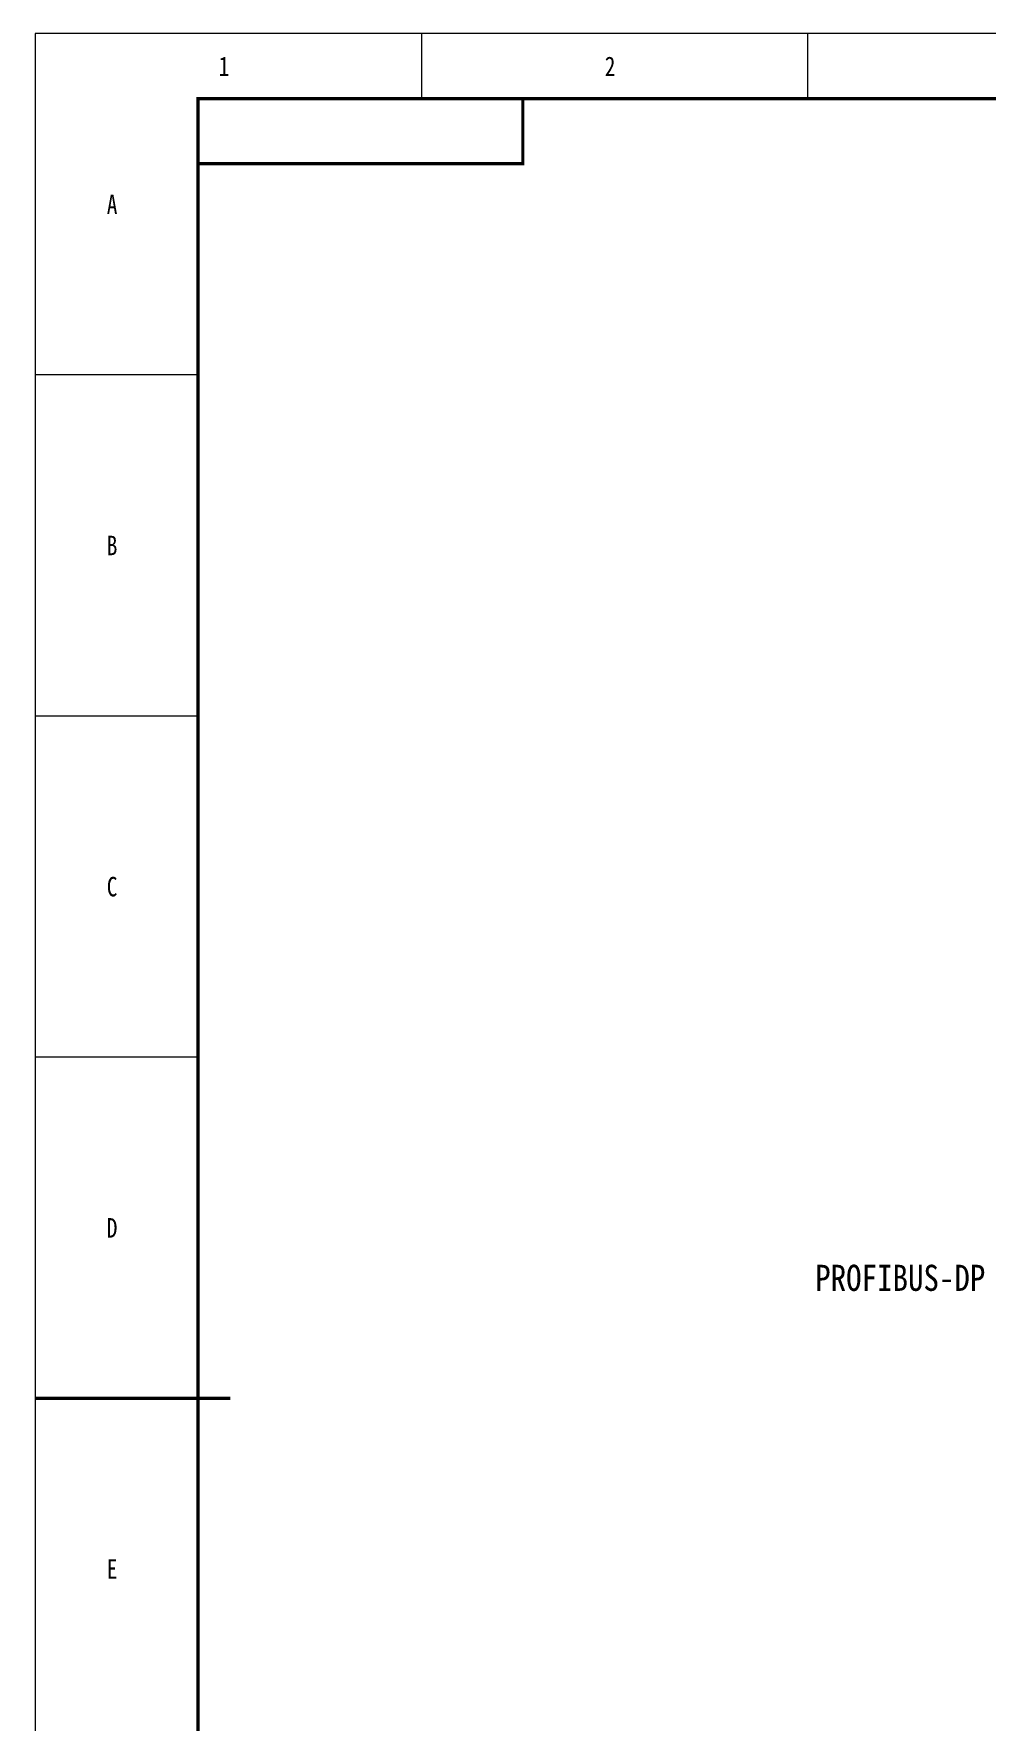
# Model space of a CAD drawing. Header units: millimetres. Extents: x 33157 to 59611, y -29750 to 1750.
# Drawn here: x 56654 to 57383, y 457 to 1749 of the extents above; entities that cross this region are included whole.
import ezdxf

# ---------------------------------------------------------------- set-up
doc = ezdxf.new("R2010")
doc.units = ezdxf.units.MM
doc.layers.get('0').update_dxf_attribs({"lineweight": 18})
doc.layers.add('细实线', color=7, linetype='Continuous', lineweight=20)
doc.styles.add('HZ', font='arial.ttf')
doc.styles.get("Standard").update_dxf_attribs({"font": ''})
doc.styles.add('STYLE1', font='')
doc.styles.get('Standard').set_extended_font_data('宋体')
doc.styles.get('STYLE1').set_extended_font_data('宋体')

# ---------------------------------------------------------------- blocks, each defined once
blk = doc.blocks.new('和利时横图框')
for p, q in [((50392.4, 2358.5), (50392.4, 2308.7)), ((50687.8, 2358.5), (50687.8, 2308.7)), ((50221.3, 2097.3), (50096.9, 2097.3)), ((50221.3, 1836.2), (50096.9, 1836.2)), ((50221.3, 1575), (50096.9, 1575)), ((50221.3, 1313.9), (50096.9, 1313.9))]:
    blk.add_line(p, q)
blk.add_lwpolyline([(50096.9, 269.3), (53051.6, 269.3), (53051.6, 2358.5), (50096.9, 2358.5)], close=True)
for points in [[(50221.3, 2259, 2.49, 2.49, 0), (50470, 2259, 2.49, 2.49, 0), (50470, 2308.7, 2.49, 2.49, 0)], [(50096.9, 1313.9, 2.49, 2.49, 0), (50221.3, 1313.9, 2.49, 2.49, 0)], [(50221.3, 1313.9, 2.49, 2.49, 0), (50246.1, 1313.9, 2.49, 2.49, 0)]]:
    blk.add_lwpolyline(points, format="xyseb")
blk.add_lwpolyline([(50221.3, 319.1, 2.49, 2.49, 0), (53001.8, 319.1, 2.49, 2.49, 0), (53001.8, 2308.7, 2.49, 2.49, 0), (50221.3, 2308.7, 2.49, 2.49, 0)], format="xyseb", close=True)
at = {"width": 0.8}
for s, p in [('1', (50237.2, 2326.1)), ('2', (50532.7, 2326.1)), ('A', (50151.6, 2220.4)), ('B', (50151.6, 1959.3)), ('C', (50151.6, 1698.2)), ('D', (50151.6, 1437)), ('E', (50151.6, 1175.9))]:
    blk.add_text(s, height=14.9, dxfattribs=at).set_placement(p)
at = {"style": 'HZ'}
for tag, p, height in [('北京和利时自动化驱动技术有限公司', (51649.9, 520.7), 24.8), ('图纸阶段', (52857.2, 518.9), 24.8), ('图纸名称', (52301.1, 424.7), 42.5), ('会签人', (51825.9, 376.9), 24)]:
    blk.add_attdef(tag, p, '', height=height, dxfattribs=at)
at = {"color": 3, "style": 'HZ'}
for tag, p, height in [('工程名称', (52245, 517.7), 28.3), ('设计人', (51828.2, 464.1), 24), ('设计时间', (52033.3, 464.5), 24), ('审核人', (51826.8, 419.7), 24), ('设计时间', (52033.3, 421.2), 24), ('图纸编号', (52420.8, 373.7), 24.8), ('批准人', (51828.3, 330.5), 24), ('设计时间', (52033.3, 331.5), 24)]:
    blk.add_attdef(tag, p, '', height=height, dxfattribs=at)
at = {"color": 0, "style": 'HZ'}
blk.add_attdef('页码', (52501.6, 331.9), '', height=20, dxfattribs=at)

msp = doc.modelspace()

# ---------------------------------------------------------------- block references
at = {"layer": '细实线'}
msp.add_blockref('和利时横图框', (6558.4, -609.8), dxfattribs=at)

# ---------------------------------------------------------------- texts
at = {"color": 0, "style": 'STYLE1', "width": 0.87}
msp.add_text('PROFIBUS-DP', height=20, dxfattribs=at).set_placement((57252.1, 786.4))

doc.saveas('drawing.dxf')
